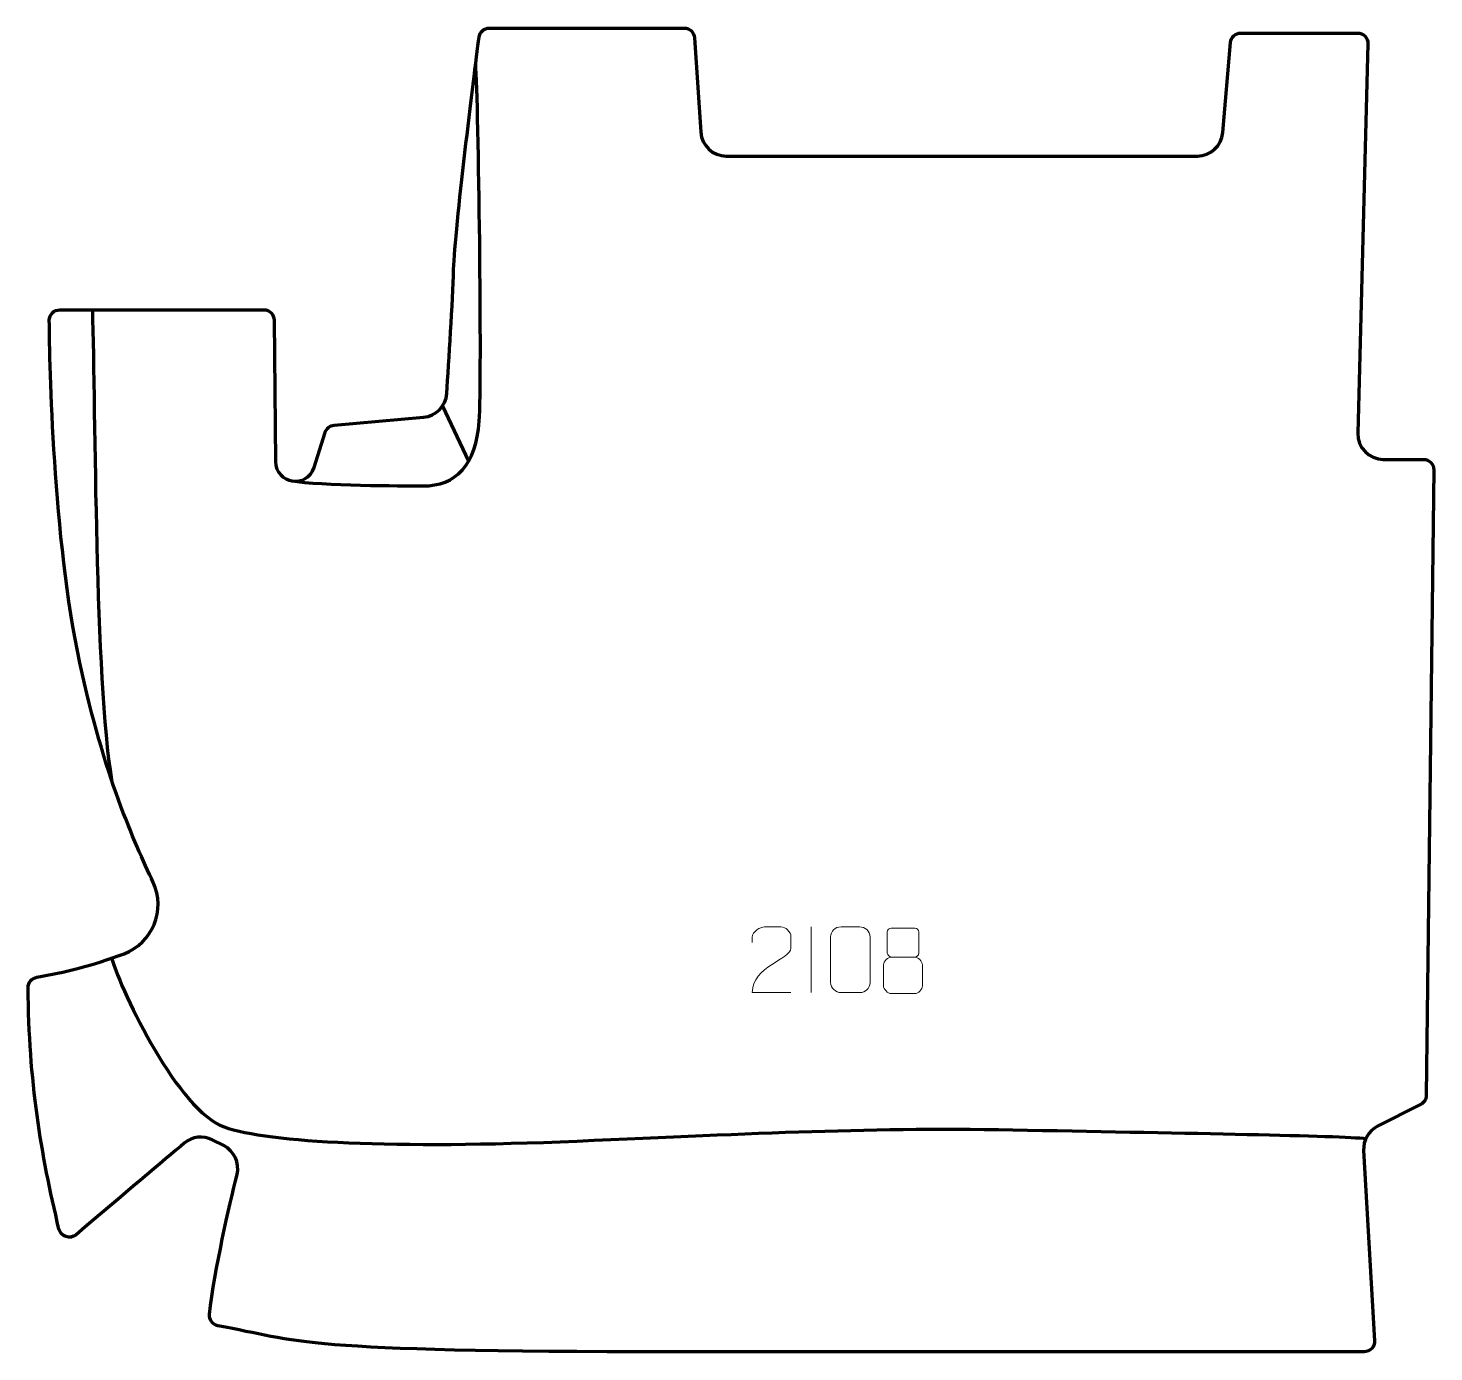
# Model space of a CAD drawing. Header units: millimetres. Extents: x -268 to 268, y -252 to 252.
import ezdxf

# ---------------------------------------------------------------- set-up
doc = ezdxf.new("R2010")
doc.units = ezdxf.units.MM
doc.header["$MEASUREMENT"] = 0
for name, color, linetype in [('layer 1', 7, 'Continuous'), ('layer 2', 7, 'Continuous'), ('layer 3', 7, 'Continuous')]:
    doc.layers.add(name, color=color, linetype=linetype)

msp = doc.modelspace()

# ---------------------------------------------------------------- linework, layer by layer
at = {"layer": 'layer 1', "color": 250, "lineweight": 9}
for points, knots in [([(22.8531, -115.1745), (17.9387, -115.1742), (13.0243, -115.1742), (8.1102, -115.1745), (8.1102, -115.1745), (8.1102, -105.2422), (22.7612, -102.601), (22.8531, -98.2907), (22.8531, -98.2907), (22.8528, -96.8666), (22.8528, -95.4429), (22.8531, -94.0196), (22.8531, -94.0196), (22.8362, -91.9425), (20.7134, -90.2177), (19.0424, -90.2004), (19.0424, -90.2004), (16.9692, -90.2008), (14.8963, -90.2008), (12.8239, -90.2004), (12.8239, -90.2004), (11.0018, -90.1839), (8.1771, -91.976), (8.1102, -94.0696), (8.1102, -94.0696), (8.1102, -94.0696), (8.1102, -96.1244), (8.1102, -96.1244)], [0, 0, 0, 0, 0.125, 0.125, 0.125, 0.125, 0.25, 0.25, 0.25, 0.25, 0.375, 0.375, 0.375, 0.375, 0.5, 0.5, 0.5, 0.5, 0.625, 0.625, 0.625, 0.625, 0.75, 0.75, 0.75, 0.75, 1, 1, 1, 1]), ([(41.901, -90.1881), (44.2671, -90.1881), (46.6336, -90.1881), (49.0001, -90.1881), (49.0001, -90.1881), (50.9806, -90.1525), (53.0066, -91.6468), (53.0337, -94.0889), (53.0337, -94.0889), (53.0333, -99.8463), (53.0333, -105.6041), (53.0337, -111.3623), (53.0337, -111.3623), (52.8916, -113.6899), (51.1852, -115.1722), (49.0001, -115.183), (49.0001, -115.183), (46.6277, -115.1826), (44.2553, -115.1826), (41.8833, -115.183), (41.8833, -115.183), (39.9248, -115.2886), (37.9184, -113.4007), (37.9298, -111.3797), (37.9298, -111.3797), (37.9302, -105.5991), (37.9302, -99.8188), (37.9298, -94.039), (37.9298, -94.039), (37.9341, -91.897), (39.7112, -90.1745), (41.901, -90.1881)], [0, 0, 0, 0, 0.11111111, 0.11111111, 0.11111111, 0.11111111, 0.22222222, 0.22222222, 0.22222222, 0.22222222, 0.33333333, 0.33333333, 0.33333333, 0.33333333, 0.44444444, 0.44444444, 0.44444444, 0.44444444, 0.55555556, 0.55555556, 0.55555556, 0.55555556, 0.66666667, 0.66666667, 0.66666667, 0.66666667, 0.77777778, 0.77777778, 0.77777778, 0.77777778, 1, 1, 1, 1]), ([(59.5338, -92.1219), (59.5338, -94.3349), (59.5338, -98.0172), (59.5338, -100.2305), (59.5338, -100.2305), (59.5488, -100.7379), (60.3562, -101.6693), (61.0563, -101.6681), (61.0563, -101.6681), (64.0262, -101.6679), (66.9964, -101.7528), (69.9668, -101.7531), (69.9668, -101.7531), (70.7639, -101.7489), (71.4846, -100.9586), (71.482, -100.2379), (71.482, -100.2379), (71.4817, -98.0219), (71.4817, -94.3372), (71.482, -92.1219), (71.482, -92.1219), (71.4635, -91.4111), (70.8521, -90.6507), (70.0182, -90.6581), (70.0182, -90.6581), (67.0011, -90.6584), (63.9842, -90.6584), (60.9676, -90.6581), (60.9676, -90.6581), (60.3412, -90.6505), (59.5171, -91.3615), (59.5338, -92.1219)], [0, 0, 0, 0, 0.11111111, 0.11111111, 0.11111111, 0.11111111, 0.22222222, 0.22222222, 0.22222222, 0.22222222, 0.33333333, 0.33333333, 0.33333333, 0.33333333, 0.44444444, 0.44444444, 0.44444444, 0.44444444, 0.55555556, 0.55555556, 0.55555556, 0.55555556, 0.66666667, 0.66666667, 0.66666667, 0.66666667, 0.77777778, 0.77777778, 0.77777778, 0.77777778, 1, 1, 1, 1]), ([(58.075, -104.6401), (58.075, -107.8109), (58.075, -109.513), (58.075, -112.6844), (58.075, -112.6844), (58.0665, -113.9063), (59.7644, -115.599), (61.017, -115.6075), (61.017, -115.6075), (64.0001, -115.6072), (66.9834, -115.6072), (69.9668, -115.6075), (69.9668, -115.6075), (71.2901, -115.5958), (72.9105, -113.9742), (72.8994, -112.675), (72.8994, -112.675), (72.8991, -109.5068), (72.8991, -107.808), (72.8994, -104.6401), (72.8994, -104.6401), (72.8297, -103.2597), (71.2519, -101.6811), (69.9465, -101.6872), (69.9465, -101.6872), (66.9699, -101.6875), (63.9933, -101.6875), (61.017, -101.6872), (61.017, -101.6872), (59.9375, -101.6808), (58.0912, -103.2597), (58.075, -104.6401)], [0, 0, 0, 0, 0.11111111, 0.11111111, 0.11111111, 0.11111111, 0.22222222, 0.22222222, 0.22222222, 0.22222222, 0.33333333, 0.33333333, 0.33333333, 0.33333333, 0.44444444, 0.44444444, 0.44444444, 0.44444444, 0.55555556, 0.55555556, 0.55555556, 0.55555556, 0.66666667, 0.66666667, 0.66666667, 0.66666667, 0.77777778, 0.77777778, 0.77777778, 0.77777778, 1, 1, 1, 1])]:
    msp.add_open_spline(points, degree=3, knots=knots, dxfattribs=at)
msp.add_open_spline([(30.4817, -90.2003), (30.4817, -90.2003), (30.4817, -115.1744), (30.4817, -115.1744)], degree=3, dxfattribs=at)
at = {"layer": 'layer 2', "color": 230, "lineweight": 200}
msp.add_open_spline([(245.1211, -247.7696), (245.1211, -247.7696), (240.9424, -175.3387), (240.9424, -175.3387), (240.9424, -175.3387), (240.7195, -171.4747), (242.8093, -167.8464), (246.2634, -166.1005), (246.2634, -166.1005), (246.2634, -166.1005), (262.6245, -157.83), (262.6245, -157.83), (262.6245, -157.83), (263.9559, -157.1569), (264.8018, -155.7994), (264.8198, -154.3079), (264.8198, -154.3079), (264.8198, -154.3079), (267.6692, 83.7664), (267.6692, 83.7664), (267.6692, 83.7664), (267.696, 85.9939), (265.8976, 87.8142), (263.6698, 87.8142), (263.6698, 87.8142), (263.6698, 87.8142), (248.4287, 87.8142), (248.4287, 87.8142), (248.4287, 87.8142), (242.9585, 87.8142), (238.5647, 92.3248), (238.7083, 97.7932), (238.7083, 97.7932), (238.7083, 97.7932), (242.5966, 246.0326), (242.5966, 246.0326), (242.5966, 246.0326), (242.6555, 248.2819), (240.8479, 250.1375), (238.5979, 250.1375), (238.5979, 250.1375), (238.5979, 250.1375), (194.2216, 250.1375), (194.2216, 250.1375), (194.2216, 250.1375), (192.1441, 250.1375), (190.4123, 248.5468), (190.2359, 246.4771), (190.2359, 246.4771), (190.2359, 246.4771), (187.3145, 212.2015), (187.3145, 212.2015), (187.3145, 212.2015), (186.8859, 207.1692), (182.6762, 203.3031), (177.6259, 203.3031), (177.6259, 203.3031), (177.6259, 203.3031), (-1.7852, 203.3031), (-1.7852, 203.3031), (-1.7852, 203.3031), (-6.9086, 203.3031), (-11.1532, 207.2785), (-11.4883, 212.391), (-11.4883, 212.391), (-11.4883, 212.391), (-13.8407, 248.2618), (-13.8407, 248.2618), (-13.8407, 248.2618), (-13.9786, 250.365), (-15.7245, 252.0002), (-17.832, 252.0002), (-17.832, 252.0002), (-17.832, 252.0002), (-91.994, 252.0002), (-91.994, 252.0002), (-91.994, 252.0002), (-94.0073, 252.0002), (-95.7063, 250.5072), (-95.9613, 248.5101), (-95.9613, 248.5101), (-97.8593, 233.6494), (-105.1625, 175.6968), (-105.6253, 160.1943), (-105.6253, 160.1943), (-106.0014, 147.5973), (-107.44, 125.0372), (-108.2521, 112.8815), (-108.2521, 112.8815), (-108.5714, 108.1017), (-112.3232, 104.2678), (-117.0948, 103.8441), (-117.0948, 103.8441), (-117.0948, 103.8441), (-151.1351, 100.8229), (-151.1351, 100.8229), (-151.1351, 100.8229), (-152.7427, 100.68), (-154.1072, 99.585), (-154.5948, 98.0462), (-154.5948, 98.0462), (-154.5948, 98.0462), (-158.8045, 84.7521), (-158.8045, 84.7521), (-158.8045, 84.7521), (-161.3801, 76.6188), (-173.3717, 78.4127), (-173.4543, 86.9439), (-173.4543, 86.9439), (-173.4543, 86.9439), (-173.9753, 140.799), (-173.9753, 140.799), (-173.9753, 140.799), (-173.9968, 142.9929), (-175.7812, 144.7602), (-177.9755, 144.7602), (-177.9755, 144.7602), (-177.9755, 144.7602), (-255.6127, 144.7602), (-255.6127, 144.7602), (-255.6127, 144.7602), (-257.8369, 144.7602), (-259.6333, 142.9474), (-259.6125, 140.7235), (-259.6125, 140.7235), (-259.4544, 123.8706), (-258.182, 57.8055), (-247.9906, 10.3781), (-247.9906, 10.3781), (-238.6973, -32.8691), (-227.3058, -57.6489), (-220.0541, -73.2297), (-220.0541, -73.2297), (-215.1374, -83.7929), (-220.2696, -96.2703), (-231.1662, -100.3949), (-231.1662, -100.3949), (-243.1557, -104.9334), (-253.9063, -107.5172), (-264.3464, -109.341), (-264.3464, -109.341), (-266.2754, -109.678), (-267.6844, -111.3544), (-267.6692, -113.3126), (-267.6692, -113.3126), (-267.3947, -148.9312), (-262.821, -176.5509), (-255.9224, -205.2525), (-255.9224, -205.2525), (-255.2257, -208.1522), (-251.7215, -209.3052), (-249.4447, -207.3794), (-249.4447, -207.3794), (-231.4223, -192.1341), (-215.7925, -178.9356), (-208.1937, -172.5214), (-208.1937, -172.5214), (-205.2162, -170.0082), (-201.0277, -169.5165), (-197.5483, -171.2694), (-197.5483, -171.2694), (-197.5483, -171.2694), (-193.1992, -173.4602), (-193.1992, -173.4602), (-193.1992, -173.4602), (-189.1582, -175.4961), (-187.0538, -180.0494), (-188.1266, -184.4457), (-188.1266, -184.4457), (-191.0607, -196.468), (-196.6162, -220.4671), (-198.6366, -237.6322), (-198.6366, -237.6322), (-198.8821, -239.7178), (-197.4664, -241.6327), (-195.403, -242.0247), (-195.403, -242.0247), (-163.7373, -248.0378), (-166.0699, -252.0002), (-21.8025, -252.0002), (-21.8025, -252.0002), (-21.8025, -252.0002), (241.1276, -252.0002), (241.1276, -252.0002), (241.1276, -252.0002), (243.4274, -252.0002), (245.2534, -250.0655), (245.1211, -247.7696)], degree=3, knots=[0, 0, 0, 0, 0.02083333, 0.02083333, 0.02083333, 0.02083333, 0.04166667, 0.04166667, 0.04166667, 0.04166667, 0.0625, 0.0625, 0.0625, 0.0625, 0.08333333, 0.08333333, 0.08333333, 0.08333333, 0.10416667, 0.10416667, 0.10416667, 0.10416667, 0.125, 0.125, 0.125, 0.125, 0.14583333, 0.14583333, 0.14583333, 0.14583333, 0.16666667, 0.16666667, 0.16666667, 0.16666667, 0.1875, 0.1875, 0.1875, 0.1875, 0.20833333, 0.20833333, 0.20833333, 0.20833333, 0.22916667, 0.22916667, 0.22916667, 0.22916667, 0.25, 0.25, 0.25, 0.25, 0.27083333, 0.27083333, 0.27083333, 0.27083333, 0.29166667, 0.29166667, 0.29166667, 0.29166667, 0.3125, 0.3125, 0.3125, 0.3125, 0.33333333, 0.33333333, 0.33333333, 0.33333333, 0.35416667, 0.35416667, 0.35416667, 0.35416667, 0.375, 0.375, 0.375, 0.375, 0.39583333, 0.39583333, 0.39583333, 0.39583333, 0.41666667, 0.41666667, 0.41666667, 0.41666667, 0.4375, 0.4375, 0.4375, 0.4375, 0.45833333, 0.45833333, 0.45833333, 0.45833333, 0.47916667, 0.47916667, 0.47916667, 0.47916667, 0.5, 0.5, 0.5, 0.5, 0.52083333, 0.52083333, 0.52083333, 0.52083333, 0.54166667, 0.54166667, 0.54166667, 0.54166667, 0.5625, 0.5625, 0.5625, 0.5625, 0.58333333, 0.58333333, 0.58333333, 0.58333333, 0.60416667, 0.60416667, 0.60416667, 0.60416667, 0.625, 0.625, 0.625, 0.625, 0.64583333, 0.64583333, 0.64583333, 0.64583333, 0.66666667, 0.66666667, 0.66666667, 0.66666667, 0.6875, 0.6875, 0.6875, 0.6875, 0.70833333, 0.70833333, 0.70833333, 0.70833333, 0.72916667, 0.72916667, 0.72916667, 0.72916667, 0.75, 0.75, 0.75, 0.75, 0.77083333, 0.77083333, 0.77083333, 0.77083333, 0.79166667, 0.79166667, 0.79166667, 0.79166667, 0.8125, 0.8125, 0.8125, 0.8125, 0.83333333, 0.83333333, 0.83333333, 0.83333333, 0.85416667, 0.85416667, 0.85416667, 0.85416667, 0.875, 0.875, 0.875, 0.875, 0.89583333, 0.89583333, 0.89583333, 0.89583333, 0.91666667, 0.91666667, 0.91666667, 0.91666667, 0.9375, 0.9375, 0.9375, 0.9375, 0.95833333, 0.95833333, 0.95833333, 0.95833333, 1, 1, 1, 1], dxfattribs=at)
at = {"layer": 'layer 3', "color": 142, "lineweight": 200}
for points, knots in [([(-167.5381, 79.6859), (-155.6689, 77.7936), (-125.4909, 77.7534), (-117.4172, 77.6973), (-117.4172, 77.6973), (-104.5701, 77.6073), (-97.0997, 85.862), (-95.9041, 102.2972), (-95.9041, 102.2972), (-94.7089, 118.7324), (-96.131, 222.8262), (-97.2129, 238.6119)], [0, 0, 0, 0, 0.25, 0.25, 0.25, 0.25, 0.5, 0.5, 0.5, 0.5, 1, 1, 1, 1]), ([(-235.9061, -102.111), (-231.8689, -115.5448), (-210.3534, -160.3683), (-193.0217, -166.3448), (-193.0217, -166.3448), (-175.6901, -172.3212), (-128.4761, -174.7119), (-58.5513, -171.7236), (-58.5513, -171.7236), (11.3731, -168.7355), (52.6106, -166.3448), (112.9727, -167.54), (112.9727, -167.54), (173.3351, -168.7355), (232.4828, -169.6436), (241.7955, -170.7633)], [0, 0, 0, 0, 0.2, 0.2, 0.2, 0.2, 0.4, 0.4, 0.4, 0.4, 0.6, 0.6, 0.6, 0.6, 1, 1, 1, 1])]:
    msp.add_open_spline(points, degree=3, knots=knots, dxfattribs=at)
for points in [[(-243.224, 144.7604), (-242.0288, 106.182), (-242.3339, 4.0828), (-235.906, -34.2159)], [(-109.8744, 108.1215), (-109.8744, 108.1215), (-99.9049, 87.1708), (-99.9049, 87.1708)]]:
    msp.add_open_spline(points, degree=3, dxfattribs=at)

doc.saveas('drawing.dxf')
